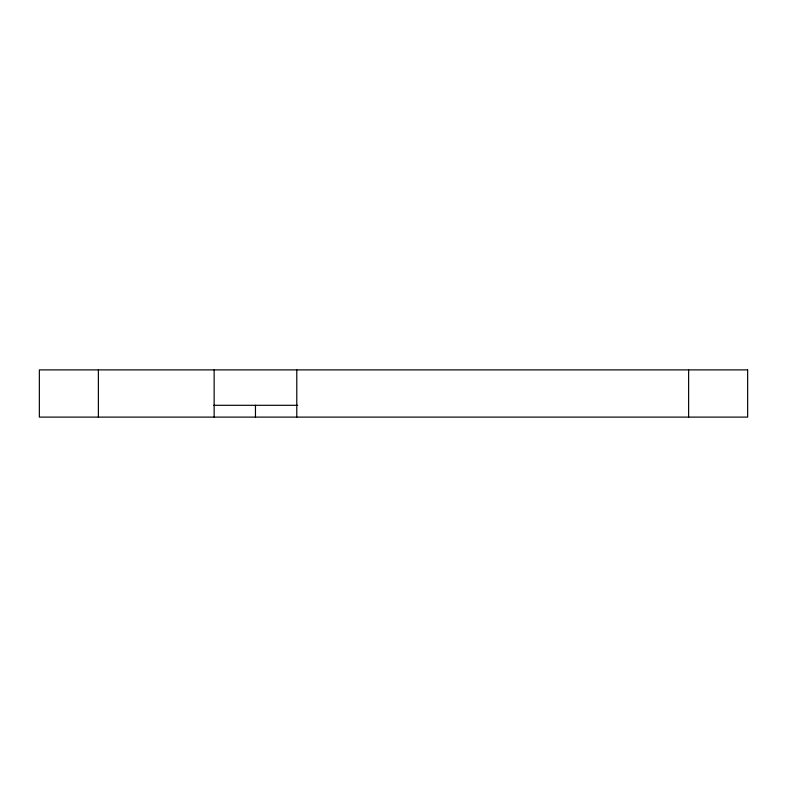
<?xml version="1.0" encoding="UTF-8"?>
<svg xmlns="http://www.w3.org/2000/svg" width="787" height="787" viewBox="0 0 787 787"><rect width="100%" height="100%" fill="white"/><g stroke="black" fill="none" stroke-linecap="round" stroke-linejoin="round"><path stroke-width="1.18" d="M213.611 405.305L297.653 405.305M688.625 369.89L688.625 417.11M296.778 369.89L296.778 417.11M255.46 405.305L255.46 417.11M214.143 369.89L214.143 417.11M98.375 369.89L98.375 417.11M747.65 369.89L39.35 369.89L39.35 417.11L747.65 417.11L747.65 369.89"/></g></svg>
